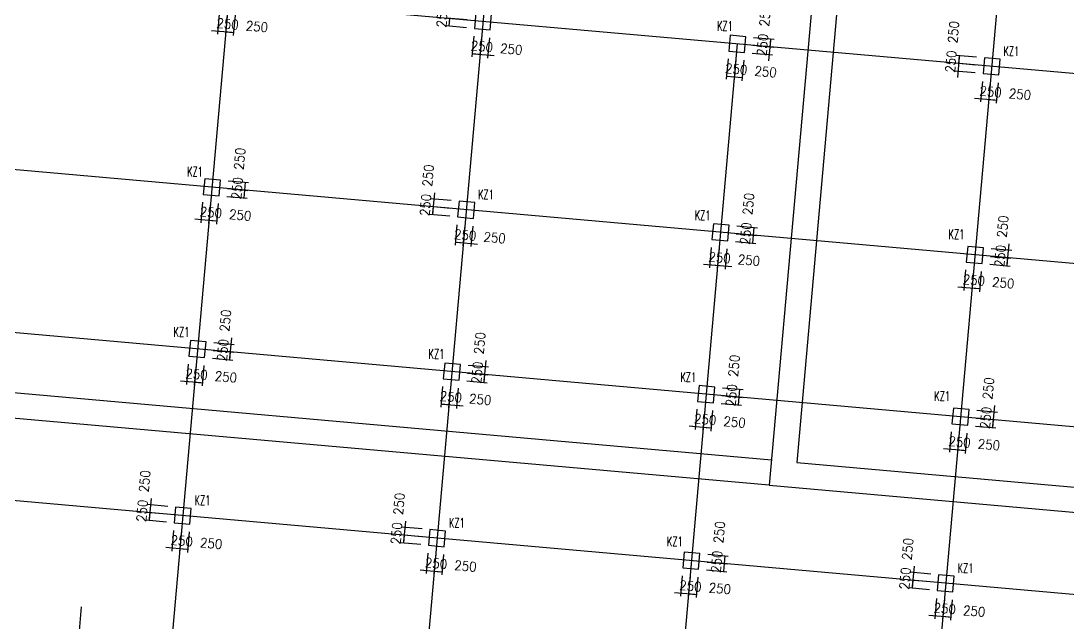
# Model space of a CAD drawing. Extents: x 387171 to 699106, y 11966 to 245688.
# Drawn here: x 605497 to 638714, y 79777 to 98863 of the extents above; entities that cross this region are included whole.
import ezdxf

# ---------------------------------------------------------------- set-up
doc = ezdxf.new("R2010")
doc.units = 0
doc.header["$LTSCALE"] = 100
doc.header["$MEASUREMENT"] = 0
for name, color, linetype in [('COLU', 7, 'Continuous'), ('DIM', 3, 'Continuous'), ('DOTE', 253, 'Continuous'), ('NUM', 7, 'Continuous')]:
    doc.layers.add(name, color=color, linetype=linetype)
doc.styles.get("Standard").update_dxf_attribs({"font": 'standard'})
doc.dimstyles.get("Standard").update_dxf_attribs({"dimtxt": 300, "dimasz": 100, "dimexe": 100, "dimexo": 250, "dimgap": 100, "dimtad": 0, "dimtoh": 1, "dimdec": 0, "dimdsep": 46, "dimcen": 0.09, "dimclrt": 7, "dimadec": 0, "dimazin": 0, "dimtfac": 1, "dimtdec": 4, "dimtofl": 0, "dimtmove": 0, "dimatfit": 3, "dimfxl": 1, "dimtolj": 1, "dimtzin": 0, "dimarcsym": 0})

# ---------------------------------------------------------------- blocks, each defined once
blk = doc.blocks.new('*D3471')
at = {"layer": 'DIM', "color": 0, "linetype": 'ByBlock', "lineweight": -2}
for p, q in [((627927, 97662), (627869, 97014)), ((628176, 97639), (628118, 96992)), ((627878, 97114), (628127, 97092))]:
    blk.add_line(p, q, dxfattribs=at)
for points in [[(627878, 97114), (627979, 97121), (627976, 97088)], [(628127, 97092), (628026, 97084), (628029, 97117)]]:
    blk.add_solid(points, dxfattribs=at)
at = {"layer": 'DIM', "color": 7, "linetype": 'Continuous', "lineweight": -2, "insert": (628189, 97337), "char_height": 300, "width": 566.67, "attachment_point": 5, "rotation": 354.9316}
blk.add_mtext('250', dxfattribs=at)
blk = doc.blocks.new('*D3120')
at = {"layer": 'DIM', "color": 0, "linetype": 'ByBlock', "lineweight": -2}
for p, q in [((628176, 97639), (628118, 96992)), ((628425, 97617), (628367, 96970)), ((628127, 97092), (628376, 97069))]:
    blk.add_line(p, q, dxfattribs=at)
for points in [[(628127, 97092), (628228, 97099), (628225, 97066)], [(628376, 97069), (628275, 97062), (628278, 97095)]]:
    blk.add_solid(points, dxfattribs=at)
at = {"layer": 'DIM', "color": 7, "linetype": 'Continuous', "lineweight": -2, "insert": (629122, 97254), "char_height": 300, "width": 566.67, "attachment_point": 5, "rotation": 354.9316}
blk.add_mtext('250', dxfattribs=at)
blk = doc.blocks.new('*D3992')
at = {"layer": 'DIM', "color": 0, "linetype": 'ByBlock', "lineweight": -2}
for p, q in [((628718, 98093), (629366, 98036)), ((629226, 97596), (629284, 98244)), ((628696, 97844), (629343, 97787))]:
    blk.add_line(p, q, dxfattribs=at)
for points in [[(629266, 98045), (629258, 98146), (629291, 98143)], [(629244, 97796), (629252, 97695), (629218, 97698)]]:
    blk.add_solid(points, dxfattribs=at)
at = {"layer": 'DIM', "color": 7, "linetype": 'Continuous', "lineweight": -2, "insert": (629020, 98107), "char_height": 300, "width": 566.67, "attachment_point": 5, "rotation": 84.9316}
blk.add_mtext('250', dxfattribs=at)
blk = doc.blocks.new('*D4168')
at = {"layer": 'DIM', "color": 0, "linetype": 'ByBlock', "lineweight": -2}
for p, q in [((628740, 98342), (629388, 98285)), ((628718, 98093), (629366, 98036)), ((629266, 98045), (629288, 98294))]:
    blk.add_line(p, q, dxfattribs=at)
for points in [[(629266, 98045), (629258, 98146), (629291, 98143)], [(629288, 98294), (629296, 98193), (629263, 98196)]]:
    blk.add_solid(points, dxfattribs=at)
at = {"layer": 'DIM', "color": 7, "linetype": 'Continuous', "lineweight": -2, "insert": (629103, 99039), "char_height": 300, "width": 566.67, "attachment_point": 5, "rotation": 84.9316}
blk.add_mtext('250', dxfattribs=at)
blk = doc.blocks.new('*D2257')
at = {"layer": 'DIM', "color": 0, "linetype": 'ByBlock', "lineweight": -2}
for p, q in [((635010, 85840), (634953, 85192)), ((635259, 85817), (635202, 85170)), ((634762, 85309), (635410, 85252))]:
    blk.add_line(p, q, dxfattribs=at)
for points in [[(634962, 85292), (634860, 85284), (634863, 85317)], [(635211, 85270), (635312, 85277), (635309, 85244)]]:
    blk.add_solid(points, dxfattribs=at)
at = {"layer": 'DIM', "color": 7, "linetype": 'Continuous', "lineweight": -2, "insert": (635273, 85515), "char_height": 300, "width": 566.67, "attachment_point": 5, "rotation": 354.9316}
blk.add_mtext('250', dxfattribs=at)
blk = doc.blocks.new('*D2439')
at = {"layer": 'DIM', "color": 0, "linetype": 'ByBlock', "lineweight": -2}
for p, q in [((635259, 85817), (635202, 85170)), ((635508, 85795), (635451, 85148)), ((635211, 85270), (635460, 85247))]:
    blk.add_line(p, q, dxfattribs=at)
for points in [[(635211, 85270), (635312, 85277), (635309, 85244)], [(635460, 85247), (635359, 85240), (635361, 85273)]]:
    blk.add_solid(points, dxfattribs=at)
at = {"layer": 'DIM', "color": 7, "linetype": 'Continuous', "lineweight": -2, "insert": (636205, 85432), "char_height": 300, "width": 566.67, "attachment_point": 5, "rotation": 354.9316}
blk.add_mtext('250', dxfattribs=at)
blk = doc.blocks.new('*D2200')
at = {"layer": 'DIM', "color": 0, "linetype": 'ByBlock', "lineweight": -2}
for p, q in [((635801, 86271), (636449, 86214)), ((636327, 85974), (636349, 86223)), ((635779, 86022), (636427, 85965))]:
    blk.add_line(p, q, dxfattribs=at)
for points in [[(636327, 85974), (636319, 86075), (636353, 86072)], [(636349, 86223), (636357, 86122), (636324, 86125)]]:
    blk.add_solid(points, dxfattribs=at)
at = {"layer": 'DIM', "color": 7, "linetype": 'Continuous', "lineweight": -2, "insert": (636104, 86285), "char_height": 300, "width": 566.67, "attachment_point": 5, "rotation": 84.9316}
blk.add_mtext('250', dxfattribs=at)
blk = doc.blocks.new('*D2947')
at = {"layer": 'DIM', "color": 0, "linetype": 'ByBlock', "lineweight": -2}
for p, q in [((635823, 86520), (636471, 86463)), ((636332, 86023), (636389, 86671)), ((635801, 86271), (636449, 86214))]:
    blk.add_line(p, q, dxfattribs=at)
for points in [[(636371, 86472), (636364, 86573), (636397, 86570)], [(636349, 86223), (636357, 86122), (636324, 86125)]]:
    blk.add_solid(points, dxfattribs=at)
at = {"layer": 'DIM', "color": 7, "linetype": 'Continuous', "lineweight": -2, "insert": (636186, 87217), "char_height": 300, "width": 566.67, "attachment_point": 5, "rotation": 84.9316}
blk.add_mtext('250', dxfattribs=at)
blk = doc.blocks.new('*D2705')
at = {"layer": 'DIM', "color": 0, "linetype": 'ByBlock', "lineweight": -2}
for p, q in [((626942, 86555), (626884, 85908)), ((627191, 86533), (627133, 85886)), ((626694, 86025), (627341, 85967))]:
    blk.add_line(p, q, dxfattribs=at)
for points in [[(626893, 86007), (626792, 86000), (626795, 86033)], [(627142, 85985), (627243, 85993), (627240, 85960)]]:
    blk.add_solid(points, dxfattribs=at)
at = {"layer": 'DIM', "color": 7, "linetype": 'Continuous', "lineweight": -2, "insert": (627204, 86231), "char_height": 300, "width": 566.67, "attachment_point": 5, "rotation": 354.9316}
blk.add_mtext('250', dxfattribs=at)
blk = doc.blocks.new('*D3451')
at = {"layer": 'DIM', "color": 0, "linetype": 'ByBlock', "lineweight": -2}
for p, q in [((627191, 86533), (627133, 85886)), ((627440, 86511), (627382, 85863)), ((627142, 85985), (627391, 85963))]:
    blk.add_line(p, q, dxfattribs=at)
for points in [[(627142, 85985), (627243, 85993), (627240, 85960)], [(627391, 85963), (627290, 85955), (627293, 85989)]]:
    blk.add_solid(points, dxfattribs=at)
at = {"layer": 'DIM', "color": 7, "linetype": 'Continuous', "lineweight": -2, "insert": (628137, 86148), "char_height": 300, "width": 566.67, "attachment_point": 5, "rotation": 354.9316}
blk.add_mtext('250', dxfattribs=at)
blk = doc.blocks.new('*D3098')
at = {"layer": 'DIM', "color": 0, "linetype": 'ByBlock', "lineweight": -2}
for p, q in [((627711, 86738), (628358, 86680)), ((627733, 86987), (628381, 86929)), ((628259, 86689), (628281, 86938))]:
    blk.add_line(p, q, dxfattribs=at)
for points in [[(628259, 86689), (628251, 86790), (628284, 86787)], [(628281, 86938), (628289, 86837), (628255, 86840)]]:
    blk.add_solid(points, dxfattribs=at)
at = {"layer": 'DIM', "color": 7, "linetype": 'Continuous', "lineweight": -2, "insert": (628035, 87000), "char_height": 300, "width": 566.67, "attachment_point": 5, "rotation": 84.9316}
blk.add_mtext('250', dxfattribs=at)
blk = doc.blocks.new('*D3974')
at = {"layer": 'DIM', "color": 0, "linetype": 'ByBlock', "lineweight": -2}
for p, q in [((627755, 87236), (628403, 87178)), ((628281, 86938), (628303, 87187)), ((627733, 86987), (628381, 86929))]:
    blk.add_line(p, q, dxfattribs=at)
for points in [[(628281, 86938), (628273, 87039), (628306, 87036)], [(628303, 87187), (628311, 87086), (628278, 87089)]]:
    blk.add_solid(points, dxfattribs=at)
at = {"layer": 'DIM', "color": 7, "linetype": 'Continuous', "lineweight": -2, "insert": (628118, 87933), "char_height": 300, "width": 566.67, "attachment_point": 5, "rotation": 84.9316}
blk.add_mtext('250', dxfattribs=at)
blk = doc.blocks.new('*D4152')
at = {"layer": 'DIM', "color": 0, "linetype": 'ByBlock', "lineweight": -2}
for p, q in [((618873, 87271), (618816, 86623)), ((619123, 87249), (619065, 86601)), ((618825, 86723), (619074, 86701))]:
    blk.add_line(p, q, dxfattribs=at)
for points in [[(618825, 86723), (618926, 86731), (618923, 86697)], [(619074, 86701), (618973, 86693), (618976, 86726)]]:
    blk.add_solid(points, dxfattribs=at)
at = {"layer": 'DIM', "color": 7, "linetype": 'Continuous', "lineweight": -2, "insert": (619136, 86946), "char_height": 300, "width": 566.67, "attachment_point": 5, "rotation": 354.9316}
blk.add_mtext('250', dxfattribs=at)
blk = doc.blocks.new('*D3774')
at = {"layer": 'DIM', "color": 0, "linetype": 'ByBlock', "lineweight": -2}
for p, q in [((619123, 87249), (619065, 86601)), ((619372, 87227), (619314, 86579)), ((618875, 86718), (619522, 86661))]:
    blk.add_line(p, q, dxfattribs=at)
for points in [[(619074, 86701), (618973, 86693), (618976, 86726)], [(619323, 86679), (619424, 86686), (619421, 86653)]]:
    blk.add_solid(points, dxfattribs=at)
at = {"layer": 'DIM', "color": 7, "linetype": 'Continuous', "lineweight": -2, "insert": (620069, 86864), "char_height": 300, "width": 566.67, "attachment_point": 5, "rotation": 354.9316}
blk.add_mtext('250', dxfattribs=at)
blk = doc.blocks.new('*D100')
at = {"layer": 'DIM', "color": 0, "linetype": 'ByBlock', "lineweight": -2}
for p, q in [((619665, 87702), (620312, 87645)), ((619643, 87453), (620290, 87396)), ((620191, 87405), (620213, 87654))]:
    blk.add_line(p, q, dxfattribs=at)
for points in [[(620191, 87405), (620183, 87506), (620216, 87503)], [(620213, 87654), (620220, 87553), (620187, 87556)]]:
    blk.add_solid(points, dxfattribs=at)
at = {"layer": 'DIM', "color": 7, "linetype": 'Continuous', "lineweight": -2, "insert": (619967, 87716), "char_height": 300, "width": 566.67, "attachment_point": 5, "rotation": 84.9316}
blk.add_mtext('250', dxfattribs=at)
blk = doc.blocks.new('*D4274')
at = {"layer": 'DIM', "color": 0, "linetype": 'ByBlock', "lineweight": -2}
for p, q in [((620195, 87455), (620252, 88102)), ((619665, 87702), (620312, 87645)), ((619687, 87951), (620334, 87894))]:
    blk.add_line(p, q, dxfattribs=at)
for points in [[(620235, 87903), (620227, 88004), (620260, 88001)], [(620213, 87654), (620220, 87553), (620187, 87556)]]:
    blk.add_solid(points, dxfattribs=at)
at = {"layer": 'DIM', "color": 7, "linetype": 'Continuous', "lineweight": -2, "insert": (620050, 88649), "char_height": 300, "width": 566.67, "attachment_point": 5, "rotation": 84.9316}
blk.add_mtext('250', dxfattribs=at)
blk = doc.blocks.new('*D626')
at = {"layer": 'DIM', "color": 0, "linetype": 'ByBlock', "lineweight": -2}
for p, q in [((610805, 87986), (610748, 87339)), ((611054, 87964), (610997, 87317)), ((610557, 87456), (611205, 87399))]:
    blk.add_line(p, q, dxfattribs=at)
for points in [[(610757, 87438), (610656, 87431), (610658, 87464)], [(611006, 87416), (611107, 87424), (611104, 87391)]]:
    blk.add_solid(points, dxfattribs=at)
at = {"layer": 'DIM', "color": 7, "linetype": 'Continuous', "lineweight": -2, "insert": (611068, 87662), "char_height": 300, "width": 566.67, "attachment_point": 5, "rotation": 354.9316}
blk.add_mtext('250', dxfattribs=at)
blk = doc.blocks.new('*D256')
at = {"layer": 'DIM', "color": 0, "linetype": 'ByBlock', "lineweight": -2}
for p, q in [((611054, 87964), (610997, 87317)), ((611303, 87942), (611246, 87295)), ((611006, 87416), (611255, 87394))]:
    blk.add_line(p, q, dxfattribs=at)
for points in [[(611006, 87416), (611107, 87424), (611104, 87391)], [(611255, 87394), (611154, 87387), (611156, 87420)]]:
    blk.add_solid(points, dxfattribs=at)
at = {"layer": 'DIM', "color": 7, "linetype": 'Continuous', "lineweight": -2, "insert": (612000, 87579), "char_height": 300, "width": 566.67, "attachment_point": 5, "rotation": 354.9316}
blk.add_mtext('250', dxfattribs=at)
blk = doc.blocks.new('*D424')
at = {"layer": 'DIM', "color": 0, "linetype": 'ByBlock', "lineweight": -2}
for p, q in [((611596, 88418), (612244, 88361)), ((612122, 88120), (612144, 88369)), ((611574, 88169), (612222, 88112))]:
    blk.add_line(p, q, dxfattribs=at)
for points in [[(612144, 88369), (612152, 88268), (612119, 88271)], [(612122, 88120), (612114, 88222), (612148, 88219)]]:
    blk.add_solid(points, dxfattribs=at)
at = {"layer": 'DIM', "color": 7, "linetype": 'Continuous', "lineweight": -2, "insert": (611899, 88432), "char_height": 300, "width": 566.67, "attachment_point": 5, "rotation": 84.9316}
blk.add_mtext('250', dxfattribs=at)
blk = doc.blocks.new('*D1324')
at = {"layer": 'DIM', "color": 0, "linetype": 'ByBlock', "lineweight": -2}
for p, q in [((612127, 88170), (612184, 88818)), ((611596, 88418), (612244, 88361)), ((611618, 88667), (612266, 88610))]:
    blk.add_line(p, q, dxfattribs=at)
for points in [[(612166, 88618), (612159, 88720), (612192, 88717)], [(612144, 88369), (612152, 88268), (612119, 88271)]]:
    blk.add_solid(points, dxfattribs=at)
at = {"layer": 'DIM', "color": 7, "linetype": 'Continuous', "lineweight": -2, "insert": (611981, 89364), "char_height": 300, "width": 566.67, "attachment_point": 5, "rotation": 84.9316}
blk.add_mtext('250', dxfattribs=at)
blk = doc.blocks.new('*D1777')
at = {"layer": 'DIM', "color": 0, "linetype": 'ByBlock', "lineweight": -2}
for p, q in [((635812, 97715), (635165, 97772)), ((635265, 97764), (635242, 97515)), ((635790, 97466), (635143, 97523))]:
    blk.add_line(p, q, dxfattribs=at)
for points in [[(635265, 97764), (635272, 97663), (635239, 97666)], [(635242, 97515), (635235, 97616), (635268, 97613)]]:
    blk.add_solid(points, dxfattribs=at)
at = {"layer": 'DIM', "color": 7, "linetype": 'Continuous', "lineweight": -2, "insert": (635080, 98509), "char_height": 300, "width": 566.67, "attachment_point": 5, "rotation": 84.9316}
blk.add_mtext('250', dxfattribs=at)
blk = doc.blocks.new('*D2533')
at = {"layer": 'DIM', "color": 0, "linetype": 'ByBlock', "lineweight": -2}
for p, q in [((635260, 97714), (635203, 97066)), ((635790, 97466), (635143, 97523)), ((635768, 97217), (635121, 97274))]:
    blk.add_line(p, q, dxfattribs=at)
for points in [[(635242, 97515), (635235, 97616), (635268, 97613)], [(635220, 97266), (635228, 97165), (635195, 97167)]]:
    blk.add_solid(points, dxfattribs=at)
at = {"layer": 'DIM', "color": 7, "linetype": 'Continuous', "lineweight": -2, "insert": (634997, 97577), "char_height": 300, "width": 566.67, "attachment_point": 5, "rotation": 84.9316}
blk.add_mtext('250', dxfattribs=at)
blk = doc.blocks.new('*D2305')
at = {"layer": 'DIM', "color": 0, "linetype": 'ByBlock', "lineweight": -2}
for p, q in [((635995, 96946), (635938, 96298)), ((636244, 96924), (636187, 96276)), ((635747, 96416), (636395, 96358))]:
    blk.add_line(p, q, dxfattribs=at)
for points in [[(635947, 96398), (635846, 96390), (635848, 96423)], [(636196, 96376), (636297, 96384), (636294, 96351)]]:
    blk.add_solid(points, dxfattribs=at)
at = {"layer": 'DIM', "color": 7, "linetype": 'Continuous', "lineweight": -2, "insert": (636258, 96621), "char_height": 300, "width": 566.67, "attachment_point": 5, "rotation": 354.9316}
blk.add_mtext('250', dxfattribs=at)
blk = doc.blocks.new('*D3081')
at = {"layer": 'DIM', "color": 0, "linetype": 'ByBlock', "lineweight": -2}
for p, q in [((636244, 96924), (636187, 96276)), ((636493, 96902), (636436, 96254)), ((636196, 96376), (636445, 96354))]:
    blk.add_line(p, q, dxfattribs=at)
for points in [[(636196, 96376), (636297, 96384), (636294, 96351)], [(636445, 96354), (636344, 96346), (636347, 96379)]]:
    blk.add_solid(points, dxfattribs=at)
at = {"layer": 'DIM', "color": 7, "linetype": 'Continuous', "lineweight": -2, "insert": (637190, 96539), "char_height": 300, "width": 566.67, "attachment_point": 5, "rotation": 354.9316}
blk.add_mtext('250', dxfattribs=at)
blk = doc.blocks.new('*D2685')
at = {"layer": 'DIM', "color": 0, "linetype": 'ByBlock', "lineweight": -2}
for p, q in [((619859, 98377), (619801, 97730)), ((620108, 98355), (620050, 97708)), ((619810, 97829), (620059, 97807))]:
    blk.add_line(p, q, dxfattribs=at)
for points in [[(619810, 97829), (619911, 97837), (619908, 97804)], [(620059, 97807), (619958, 97799), (619961, 97833)]]:
    blk.add_solid(points, dxfattribs=at)
at = {"layer": 'DIM', "color": 7, "linetype": 'Continuous', "lineweight": -2, "insert": (620121, 98053), "char_height": 300, "width": 566.67, "attachment_point": 5, "rotation": 354.9316}
blk.add_mtext('250', dxfattribs=at)
blk = doc.blocks.new('*D3577')
at = {"layer": 'DIM', "color": 0, "linetype": 'ByBlock', "lineweight": -2}
for p, q in [((620108, 98355), (620050, 97708)), ((620357, 98333), (620299, 97685)), ((619860, 97825), (620507, 97767))]:
    blk.add_line(p, q, dxfattribs=at)
for points in [[(620059, 97807), (619958, 97799), (619961, 97833)], [(620308, 97785), (620409, 97793), (620406, 97760)]]:
    blk.add_solid(points, dxfattribs=at)
at = {"layer": 'DIM', "color": 7, "linetype": 'Continuous', "lineweight": -2, "insert": (621054, 97970), "char_height": 300, "width": 566.67, "attachment_point": 5, "rotation": 354.9316}
blk.add_mtext('250', dxfattribs=at)
blk = doc.blocks.new('*D3766')
at = {"layer": 'DIM', "color": 0, "linetype": 'ByBlock', "lineweight": -2}
for p, q in [((619632, 98648), (618984, 98706)), ((619654, 98897), (619006, 98955)), ((619084, 98697), (619106, 98946))]:
    blk.add_line(p, q, dxfattribs=at)
for points in [[(619084, 98697), (619076, 98798), (619109, 98795)], [(619106, 98946), (619114, 98845), (619080, 98848)]]:
    blk.add_solid(points, dxfattribs=at)
at = {"layer": 'DIM', "color": 7, "linetype": 'Continuous', "lineweight": -2, "insert": (618860, 99008), "char_height": 300, "width": 566.67, "attachment_point": 5, "rotation": 84.9316}
blk.add_mtext('250', dxfattribs=at)
blk = doc.blocks.new('*D4303')
at = {"layer": 'DIM', "color": 0, "linetype": 'ByBlock', "lineweight": -2}
for p, q in [((611790, 99093), (611733, 98445)), ((612039, 99071), (611982, 98423)), ((611542, 98563), (612190, 98505))]:
    blk.add_line(p, q, dxfattribs=at)
for points in [[(611742, 98545), (611641, 98537), (611643, 98570)], [(611991, 98523), (612092, 98530), (612089, 98497)]]:
    blk.add_solid(points, dxfattribs=at)
at = {"layer": 'DIM', "color": 7, "linetype": 'Continuous', "lineweight": -2, "insert": (612053, 98768), "char_height": 300, "width": 566.67, "attachment_point": 5, "rotation": 354.9316}
blk.add_mtext('250', dxfattribs=at)
blk = doc.blocks.new('*D3940')
at = {"layer": 'DIM', "color": 0, "linetype": 'ByBlock', "lineweight": -2}
for p, q in [((612039, 99071), (611982, 98423)), ((612288, 99049), (612231, 98401)), ((611991, 98523), (612240, 98501))]:
    blk.add_line(p, q, dxfattribs=at)
for points in [[(611991, 98523), (612092, 98530), (612089, 98497)], [(612240, 98501), (612139, 98493), (612142, 98526)]]:
    blk.add_solid(points, dxfattribs=at)
at = {"layer": 'DIM', "color": 7, "linetype": 'Continuous', "lineweight": -2, "insert": (612985, 98686), "char_height": 300, "width": 566.67, "attachment_point": 5, "rotation": 354.9316}
blk.add_mtext('250', dxfattribs=at)
blk = doc.blocks.new('*D2563')
at = {"layer": 'DIM', "color": 0, "linetype": 'ByBlock', "lineweight": -2}
for p, q in [((635465, 90969), (635408, 90322)), ((635714, 90947), (635657, 90300)), ((635217, 90439), (635865, 90382))]:
    blk.add_line(p, q, dxfattribs=at)
for points in [[(635417, 90422), (635315, 90414), (635318, 90447)], [(635666, 90399), (635767, 90407), (635764, 90374)]]:
    blk.add_solid(points, dxfattribs=at)
at = {"layer": 'DIM', "color": 7, "linetype": 'Continuous', "lineweight": -2, "insert": (635728, 90645), "char_height": 300, "width": 566.67, "attachment_point": 5, "rotation": 354.9316}
blk.add_mtext('250', dxfattribs=at)
blk = doc.blocks.new('*D2326')
at = {"layer": 'DIM', "color": 0, "linetype": 'ByBlock', "lineweight": -2}
for p, q in [((635714, 90947), (635657, 90300)), ((635963, 90925), (635906, 90278)), ((635666, 90399), (635915, 90377))]:
    blk.add_line(p, q, dxfattribs=at)
for points in [[(635666, 90399), (635767, 90407), (635764, 90374)], [(635915, 90377), (635814, 90370), (635816, 90403)]]:
    blk.add_solid(points, dxfattribs=at)
at = {"layer": 'DIM', "color": 7, "linetype": 'Continuous', "lineweight": -2, "insert": (636660, 90562), "char_height": 300, "width": 566.67, "attachment_point": 5, "rotation": 354.9316}
blk.add_mtext('250', dxfattribs=at)
blk = doc.blocks.new('*D3112')
at = {"layer": 'DIM', "color": 0, "linetype": 'ByBlock', "lineweight": -2}
for p, q in [((636256, 91401), (636904, 91344)), ((636782, 91104), (636804, 91353)), ((636234, 91152), (636882, 91095))]:
    blk.add_line(p, q, dxfattribs=at)
for points in [[(636804, 91353), (636812, 91251), (636779, 91254)], [(636782, 91104), (636774, 91205), (636808, 91202)]]:
    blk.add_solid(points, dxfattribs=at)
at = {"layer": 'DIM', "color": 7, "linetype": 'Continuous', "lineweight": -2, "insert": (636559, 91415), "char_height": 300, "width": 566.67, "attachment_point": 5, "rotation": 84.9316}
blk.add_mtext('250', dxfattribs=at)
blk = doc.blocks.new('*D2708')
at = {"layer": 'DIM', "color": 0, "linetype": 'ByBlock', "lineweight": -2}
for p, q in [((636787, 91153), (636844, 91801)), ((636256, 91401), (636904, 91344)), ((636278, 91650), (636926, 91593))]:
    blk.add_line(p, q, dxfattribs=at)
for points in [[(636826, 91602), (636819, 91703), (636852, 91700)], [(636804, 91353), (636812, 91251), (636779, 91254)]]:
    blk.add_solid(points, dxfattribs=at)
at = {"layer": 'DIM', "color": 7, "linetype": 'Continuous', "lineweight": -2, "insert": (636641, 92347), "char_height": 300, "width": 566.67, "attachment_point": 5, "rotation": 84.9316}
blk.add_mtext('250', dxfattribs=at)
blk = doc.blocks.new('*D3600')
at = {"layer": 'DIM', "color": 0, "linetype": 'ByBlock', "lineweight": -2}
for p, q in [((627397, 91685), (627339, 91038)), ((627646, 91663), (627588, 91015)), ((627149, 91155), (627796, 91097))]:
    blk.add_line(p, q, dxfattribs=at)
for points in [[(627348, 91137), (627247, 91129), (627250, 91163)], [(627597, 91115), (627698, 91123), (627695, 91090)]]:
    blk.add_solid(points, dxfattribs=at)
at = {"layer": 'DIM', "color": 7, "linetype": 'Continuous', "lineweight": -2, "insert": (627659, 91360), "char_height": 300, "width": 566.67, "attachment_point": 5, "rotation": 354.9316}
blk.add_mtext('250', dxfattribs=at)
blk = doc.blocks.new('*D3789')
at = {"layer": 'DIM', "color": 0, "linetype": 'ByBlock', "lineweight": -2}
for p, q in [((627646, 91663), (627588, 91015)), ((627895, 91641), (627837, 90993)), ((627398, 91133), (628045, 91075))]:
    blk.add_line(p, q, dxfattribs=at)
for points in [[(627597, 91115), (627496, 91107), (627499, 91140)], [(627846, 91093), (627947, 91101), (627944, 91068)]]:
    blk.add_solid(points, dxfattribs=at)
at = {"layer": 'DIM', "color": 7, "linetype": 'Continuous', "lineweight": -2, "insert": (628592, 91278), "char_height": 300, "width": 566.67, "attachment_point": 5, "rotation": 354.9316}
blk.add_mtext('250', dxfattribs=at)
blk = doc.blocks.new('*D3540')
at = {"layer": 'DIM', "color": 0, "linetype": 'ByBlock', "lineweight": -2}
for p, q in [((628188, 92117), (628835, 92059)), ((628714, 91819), (628736, 92068)), ((628166, 91868), (628813, 91810))]:
    blk.add_line(p, q, dxfattribs=at)
for points in [[(628736, 92068), (628744, 91967), (628710, 91970)], [(628714, 91819), (628706, 91920), (628739, 91917)]]:
    blk.add_solid(points, dxfattribs=at)
at = {"layer": 'DIM', "color": 7, "linetype": 'Continuous', "lineweight": -2, "insert": (628490, 92130), "char_height": 300, "width": 566.67, "attachment_point": 5, "rotation": 84.9316}
blk.add_mtext('250', dxfattribs=at)
blk = doc.blocks.new('*D4276')
at = {"layer": 'DIM', "color": 0, "linetype": 'ByBlock', "lineweight": -2}
for p, q in [((628210, 92366), (628858, 92308)), ((628188, 92117), (628835, 92059)), ((628736, 92068), (628758, 92317))]:
    blk.add_line(p, q, dxfattribs=at)
for points in [[(628736, 92068), (628728, 92169), (628761, 92166)], [(628758, 92317), (628766, 92216), (628733, 92219)]]:
    blk.add_solid(points, dxfattribs=at)
at = {"layer": 'DIM', "color": 7, "linetype": 'Continuous', "lineweight": -2, "insert": (628573, 93063), "char_height": 300, "width": 566.67, "attachment_point": 5, "rotation": 84.9316}
blk.add_mtext('250', dxfattribs=at)
blk = doc.blocks.new('*D3917')
at = {"layer": 'DIM', "color": 0, "linetype": 'ByBlock', "lineweight": -2}
for p, q in [((618616, 93418), (618558, 92770)), ((619146, 93170), (618498, 93227)), ((619124, 92921), (618476, 92978))]:
    blk.add_line(p, q, dxfattribs=at)
for points in [[(618598, 93218), (618590, 93319), (618623, 93316)], [(618576, 92969), (618584, 92868), (618550, 92871)]]:
    blk.add_solid(points, dxfattribs=at)
at = {"layer": 'DIM', "color": 7, "linetype": 'Continuous', "lineweight": -2, "insert": (618413, 93964), "char_height": 300, "width": 566.67, "attachment_point": 5, "rotation": 84.9316}
blk.add_mtext('250', dxfattribs=at)
blk = doc.blocks.new('*D241')
at = {"layer": 'DIM', "color": 0, "linetype": 'ByBlock', "lineweight": -2}
for p, q in [((619102, 92672), (618454, 92729)), ((619124, 92921), (618476, 92978)), ((618576, 92969), (618554, 92720))]:
    blk.add_line(p, q, dxfattribs=at)
for points in [[(618554, 92720), (618546, 92821), (618579, 92818)], [(618576, 92969), (618584, 92868), (618550, 92871)]]:
    blk.add_solid(points, dxfattribs=at)
at = {"layer": 'DIM', "color": 7, "linetype": 'Continuous', "lineweight": -2, "insert": (618330, 93031), "char_height": 300, "width": 566.67, "attachment_point": 5, "rotation": 84.9316}
blk.add_mtext('250', dxfattribs=at)
blk = doc.blocks.new('*D4415')
at = {"layer": 'DIM', "color": 0, "linetype": 'ByBlock', "lineweight": -2}
for p, q in [((619328, 92401), (619271, 91753)), ((619577, 92378), (619520, 91731)), ((619280, 91853), (619529, 91831))]:
    blk.add_line(p, q, dxfattribs=at)
for points in [[(619280, 91853), (619381, 91860), (619378, 91827)], [(619529, 91831), (619428, 91823), (619431, 91856)]]:
    blk.add_solid(points, dxfattribs=at)
at = {"layer": 'DIM', "color": 7, "linetype": 'Continuous', "lineweight": -2, "insert": (619591, 92076), "char_height": 300, "width": 566.67, "attachment_point": 5, "rotation": 354.9316}
blk.add_mtext('250', dxfattribs=at)
blk = doc.blocks.new('*D33')
at = {"layer": 'DIM', "color": 0, "linetype": 'ByBlock', "lineweight": -2}
for p, q in [((619577, 92378), (619520, 91731)), ((619827, 92356), (619769, 91709)), ((619330, 91848), (619977, 91791))]:
    blk.add_line(p, q, dxfattribs=at)
for points in [[(619529, 91831), (619428, 91823), (619431, 91856)], [(619778, 91809), (619879, 91816), (619876, 91783)]]:
    blk.add_solid(points, dxfattribs=at)
at = {"layer": 'DIM', "color": 7, "linetype": 'Continuous', "lineweight": -2, "insert": (620524, 91993), "char_height": 300, "width": 566.67, "attachment_point": 5, "rotation": 354.9316}
blk.add_mtext('250', dxfattribs=at)
blk = doc.blocks.new('*D919')
at = {"layer": 'DIM', "color": 0, "linetype": 'ByBlock', "lineweight": -2}
for p, q in [((611260, 93116), (611203, 92469)), ((611509, 93094), (611452, 92447)), ((611012, 92586), (611660, 92529))]:
    blk.add_line(p, q, dxfattribs=at)
for points in [[(611212, 92568), (611110, 92561), (611113, 92594)], [(611461, 92546), (611562, 92554), (611559, 92521)]]:
    blk.add_solid(points, dxfattribs=at)
at = {"layer": 'DIM', "color": 7, "linetype": 'Continuous', "lineweight": -2, "insert": (611523, 92792), "char_height": 300, "width": 566.67, "attachment_point": 5, "rotation": 354.9316}
blk.add_mtext('250', dxfattribs=at)
blk = doc.blocks.new('*D552')
at = {"layer": 'DIM', "color": 0, "linetype": 'ByBlock', "lineweight": -2}
for p, q in [((611509, 93094), (611452, 92447)), ((611758, 93072), (611701, 92425)), ((611461, 92546), (611710, 92524))]:
    blk.add_line(p, q, dxfattribs=at)
for points in [[(611461, 92546), (611562, 92554), (611559, 92521)], [(611710, 92524), (611609, 92516), (611611, 92550)]]:
    blk.add_solid(points, dxfattribs=at)
at = {"layer": 'DIM', "color": 7, "linetype": 'Continuous', "lineweight": -2, "insert": (612455, 92709), "char_height": 300, "width": 566.67, "attachment_point": 5, "rotation": 354.9316}
blk.add_mtext('250', dxfattribs=at)
blk = doc.blocks.new('*D1453')
at = {"layer": 'DIM', "color": 0, "linetype": 'ByBlock', "lineweight": -2}
for p, q in [((612051, 93548), (612699, 93491)), ((612577, 93250), (612599, 93499)), ((612029, 93299), (612677, 93241))]:
    blk.add_line(p, q, dxfattribs=at)
for points in [[(612577, 93250), (612569, 93351), (612603, 93348)], [(612599, 93499), (612607, 93398), (612574, 93401)]]:
    blk.add_solid(points, dxfattribs=at)
at = {"layer": 'DIM', "color": 7, "linetype": 'Continuous', "lineweight": -2, "insert": (612354, 93562), "char_height": 300, "width": 566.67, "attachment_point": 5, "rotation": 84.9316}
blk.add_mtext('250', dxfattribs=at)
blk = doc.blocks.new('*D1074')
at = {"layer": 'DIM', "color": 0, "linetype": 'ByBlock', "lineweight": -2}
for p, q in [((612073, 93797), (612721, 93740)), ((612599, 93499), (612621, 93748)), ((612051, 93548), (612699, 93491))]:
    blk.add_line(p, q, dxfattribs=at)
for points in [[(612621, 93748), (612629, 93647), (612596, 93650)], [(612599, 93499), (612591, 93600), (612625, 93597)]]:
    blk.add_solid(points, dxfattribs=at)
at = {"layer": 'DIM', "color": 7, "linetype": 'Continuous', "lineweight": -2, "insert": (612436, 94494), "char_height": 300, "width": 566.67, "attachment_point": 5, "rotation": 84.9316}
blk.add_mtext('250', dxfattribs=at)
blk = doc.blocks.new('*D1606')
at = {"layer": 'DIM', "color": 0, "linetype": 'ByBlock', "lineweight": -2}
for p, q in [((634359, 81329), (633712, 81387)), ((633829, 81577), (633772, 80930)), ((634337, 81080), (633690, 81138))]:
    blk.add_line(p, q, dxfattribs=at)
for points in [[(633811, 81378), (633804, 81479), (633837, 81476)], [(633789, 81129), (633797, 81028), (633764, 81031)]]:
    blk.add_solid(points, dxfattribs=at)
at = {"layer": 'DIM', "color": 7, "linetype": 'Continuous', "lineweight": -2, "insert": (633626, 82124), "char_height": 300, "width": 566.67, "attachment_point": 5, "rotation": 84.9316}
blk.add_mtext('250', dxfattribs=at)
blk = doc.blocks.new('*D1799')
at = {"layer": 'DIM', "color": 0, "linetype": 'ByBlock', "lineweight": -2}
for p, q in [((634337, 81080), (633690, 81138)), ((633789, 81129), (633767, 80880)), ((634315, 80831), (633668, 80889))]:
    blk.add_line(p, q, dxfattribs=at)
for points in [[(633789, 81129), (633797, 81028), (633764, 81031)], [(633767, 80880), (633759, 80981), (633793, 80978)]]:
    blk.add_solid(points, dxfattribs=at)
at = {"layer": 'DIM', "color": 7, "linetype": 'Continuous', "lineweight": -2, "insert": (633544, 81191), "char_height": 300, "width": 566.67, "attachment_point": 5, "rotation": 84.9316}
blk.add_mtext('250', dxfattribs=at)
blk = doc.blocks.new('*D2720')
at = {"layer": 'DIM', "color": 0, "linetype": 'ByBlock', "lineweight": -2}
for p, q in [((634542, 80560), (634485, 79913)), ((634791, 80538), (634734, 79891)), ((634294, 80030), (634942, 79973))]:
    blk.add_line(p, q, dxfattribs=at)
for points in [[(634493, 80012), (634392, 80005), (634395, 80038)], [(634742, 79990), (634843, 79998), (634841, 79965)]]:
    blk.add_solid(points, dxfattribs=at)
at = {"layer": 'DIM', "color": 7, "linetype": 'Continuous', "lineweight": -2, "insert": (634805, 80236), "char_height": 300, "width": 566.67, "attachment_point": 5, "rotation": 354.9316}
blk.add_mtext('250', dxfattribs=at)
blk = doc.blocks.new('*D2327')
at = {"layer": 'DIM', "color": 0, "linetype": 'ByBlock', "lineweight": -2}
for p, q in [((634791, 80538), (634734, 79891)), ((635040, 80516), (634983, 79869)), ((634742, 79990), (634991, 79968))]:
    blk.add_line(p, q, dxfattribs=at)
for points in [[(634742, 79990), (634843, 79998), (634841, 79965)], [(634991, 79968), (634890, 79960), (634893, 79994)]]:
    blk.add_solid(points, dxfattribs=at)
at = {"layer": 'DIM', "color": 7, "linetype": 'Continuous', "lineweight": -2, "insert": (635737, 80153), "char_height": 300, "width": 566.67, "attachment_point": 5, "rotation": 354.9316}
blk.add_mtext('250', dxfattribs=at)
blk = doc.blocks.new('*D3114')
at = {"layer": 'DIM', "color": 0, "linetype": 'ByBlock', "lineweight": -2}
for p, q in [((626474, 81276), (626416, 80628)), ((626723, 81254), (626665, 80606)), ((626226, 80746), (626873, 80688))]:
    blk.add_line(p, q, dxfattribs=at)
for points in [[(626425, 80728), (626324, 80720), (626327, 80753)], [(626674, 80706), (626775, 80714), (626772, 80680)]]:
    blk.add_solid(points, dxfattribs=at)
at = {"layer": 'DIM', "color": 7, "linetype": 'Continuous', "lineweight": -2, "insert": (626736, 80951), "char_height": 300, "width": 566.67, "attachment_point": 5, "rotation": 354.9316}
blk.add_mtext('250', dxfattribs=at)
blk = doc.blocks.new('*D2849')
at = {"layer": 'DIM', "color": 0, "linetype": 'ByBlock', "lineweight": -2}
for p, q in [((626723, 81254), (626665, 80606)), ((626972, 81232), (626914, 80584)), ((626674, 80706), (626923, 80684))]:
    blk.add_line(p, q, dxfattribs=at)
for points in [[(626674, 80706), (626775, 80714), (626772, 80680)], [(626923, 80684), (626822, 80676), (626825, 80709)]]:
    blk.add_solid(points, dxfattribs=at)
at = {"layer": 'DIM', "color": 7, "linetype": 'Continuous', "lineweight": -2, "insert": (627669, 80869), "char_height": 300, "width": 566.67, "attachment_point": 5, "rotation": 354.9316}
blk.add_mtext('250', dxfattribs=at)
blk = doc.blocks.new('*D3602')
at = {"layer": 'DIM', "color": 0, "linetype": 'ByBlock', "lineweight": -2}
for p, q in [((627243, 81459), (627890, 81401)), ((627265, 81708), (627912, 81650)), ((627791, 81410), (627813, 81659))]:
    blk.add_line(p, q, dxfattribs=at)
for points in [[(627791, 81410), (627783, 81511), (627816, 81508)], [(627813, 81659), (627820, 81558), (627787, 81561)]]:
    blk.add_solid(points, dxfattribs=at)
at = {"layer": 'DIM', "color": 7, "linetype": 'Continuous', "lineweight": -2, "insert": (627567, 81721), "char_height": 300, "width": 566.67, "attachment_point": 5, "rotation": 84.9316}
blk.add_mtext('250', dxfattribs=at)
blk = doc.blocks.new('*D3792')
at = {"layer": 'DIM', "color": 0, "linetype": 'ByBlock', "lineweight": -2}
for p, q in [((627287, 81957), (627934, 81899)), ((627813, 81659), (627835, 81908)), ((627265, 81708), (627912, 81650))]:
    blk.add_line(p, q, dxfattribs=at)
for points in [[(627813, 81659), (627805, 81760), (627838, 81757)], [(627835, 81908), (627843, 81807), (627809, 81810)]]:
    blk.add_solid(points, dxfattribs=at)
at = {"layer": 'DIM', "color": 7, "linetype": 'Continuous', "lineweight": -2, "insert": (627650, 82654), "char_height": 300, "width": 566.67, "attachment_point": 5, "rotation": 84.9316}
blk.add_mtext('250', dxfattribs=at)
blk = doc.blocks.new('*D3542')
at = {"layer": 'DIM', "color": 0, "linetype": 'ByBlock', "lineweight": -2}
for p, q in [((618223, 82761), (617575, 82818)), ((617692, 83008), (617635, 82361)), ((618200, 82512), (617553, 82569))]:
    blk.add_line(p, q, dxfattribs=at)
for points in [[(617675, 82809), (617667, 82910), (617700, 82907)], [(617653, 82560), (617660, 82459), (617627, 82462)]]:
    blk.add_solid(points, dxfattribs=at)
at = {"layer": 'DIM', "color": 7, "linetype": 'Continuous', "lineweight": -2, "insert": (617490, 83555), "char_height": 300, "width": 566.67, "attachment_point": 5, "rotation": 84.9316}
blk.add_mtext('250', dxfattribs=at)
blk = doc.blocks.new('*D4278')
at = {"layer": 'DIM', "color": 0, "linetype": 'ByBlock', "lineweight": -2}
for p, q in [((618200, 82512), (617553, 82569)), ((617653, 82560), (617630, 82311)), ((618178, 82263), (617531, 82320))]:
    blk.add_line(p, q, dxfattribs=at)
for points in [[(617630, 82311), (617623, 82412), (617656, 82409)], [(617653, 82560), (617660, 82459), (617627, 82462)]]:
    blk.add_solid(points, dxfattribs=at)
at = {"layer": 'DIM', "color": 7, "linetype": 'Continuous', "lineweight": -2, "insert": (617407, 82622), "char_height": 300, "width": 566.67, "attachment_point": 5, "rotation": 84.9316}
blk.add_mtext('250', dxfattribs=at)
blk = doc.blocks.new('*D4047')
at = {"layer": 'DIM', "color": 0, "linetype": 'ByBlock', "lineweight": -2}
for p, q in [((618405, 81991), (618348, 81344)), ((618654, 81969), (618597, 81322)), ((618157, 81461), (618805, 81404))]:
    blk.add_line(p, q, dxfattribs=at)
for points in [[(618357, 81444), (618256, 81436), (618259, 81469)], [(618606, 81421), (618707, 81429), (618704, 81396)]]:
    blk.add_solid(points, dxfattribs=at)
at = {"layer": 'DIM', "color": 7, "linetype": 'Continuous', "lineweight": -2, "insert": (618668, 81667), "char_height": 300, "width": 566.67, "attachment_point": 5, "rotation": 354.9316}
blk.add_mtext('250', dxfattribs=at)
blk = doc.blocks.new('*D243')
at = {"layer": 'DIM', "color": 0, "linetype": 'ByBlock', "lineweight": -2}
for p, q in [((618654, 81969), (618597, 81322)), ((618903, 81947), (618846, 81300)), ((618606, 81421), (618855, 81399))]:
    blk.add_line(p, q, dxfattribs=at)
for points in [[(618606, 81421), (618707, 81429), (618704, 81396)], [(618855, 81399), (618754, 81392), (618757, 81425)]]:
    blk.add_solid(points, dxfattribs=at)
at = {"layer": 'DIM', "color": 7, "linetype": 'Continuous', "lineweight": -2, "insert": (619600, 81584), "char_height": 300, "width": 566.67, "attachment_point": 5, "rotation": 354.9316}
blk.add_mtext('250', dxfattribs=at)
blk = doc.blocks.new('*D4416')
at = {"layer": 'DIM', "color": 0, "linetype": 'ByBlock', "lineweight": -2}
for p, q in [((609624, 83724), (609567, 83077)), ((610154, 83476), (609507, 83534)), ((610132, 83227), (609485, 83285))]:
    blk.add_line(p, q, dxfattribs=at)
for points in [[(609606, 83525), (609599, 83626), (609632, 83623)], [(609584, 83276), (609592, 83175), (609559, 83178)]]:
    blk.add_solid(points, dxfattribs=at)
at = {"layer": 'DIM', "color": 7, "linetype": 'Continuous', "lineweight": -2, "insert": (609421, 84270), "char_height": 300, "width": 566.67, "attachment_point": 5, "rotation": 84.9316}
blk.add_mtext('250', dxfattribs=at)
blk = doc.blocks.new('*D737')
at = {"layer": 'DIM', "color": 0, "linetype": 'ByBlock', "lineweight": -2}
for p, q in [((610132, 83227), (609485, 83285)), ((609584, 83276), (609562, 83027)), ((610110, 82978), (609463, 83036))]:
    blk.add_line(p, q, dxfattribs=at)
for points in [[(609562, 83027), (609554, 83128), (609588, 83125)], [(609584, 83276), (609592, 83175), (609559, 83178)]]:
    blk.add_solid(points, dxfattribs=at)
at = {"layer": 'DIM', "color": 7, "linetype": 'Continuous', "lineweight": -2, "insert": (609339, 83338), "char_height": 300, "width": 566.67, "attachment_point": 5, "rotation": 84.9316}
blk.add_mtext('250', dxfattribs=at)
blk = doc.blocks.new('*D922')
at = {"layer": 'DIM', "color": 0, "linetype": 'ByBlock', "lineweight": -2}
for p, q in [((610337, 82707), (610280, 82060)), ((610586, 82685), (610529, 82037)), ((610089, 82177), (610737, 82119))]:
    blk.add_line(p, q, dxfattribs=at)
for points in [[(610288, 82159), (610187, 82151), (610190, 82185)], [(610537, 82137), (610638, 82145), (610636, 82112)]]:
    blk.add_solid(points, dxfattribs=at)
at = {"layer": 'DIM', "color": 7, "linetype": 'Continuous', "lineweight": -2, "insert": (610600, 82383), "char_height": 300, "width": 566.67, "attachment_point": 5, "rotation": 354.9316}
blk.add_mtext('250', dxfattribs=at)
blk = doc.blocks.new('*D553')
at = {"layer": 'DIM', "color": 0, "linetype": 'ByBlock', "lineweight": -2}
for p, q in [((610586, 82685), (610529, 82037)), ((610835, 82663), (610778, 82015)), ((610537, 82137), (610786, 82115))]:
    blk.add_line(p, q, dxfattribs=at)
for points in [[(610537, 82137), (610638, 82145), (610636, 82112)], [(610786, 82115), (610685, 82107), (610688, 82140)]]:
    blk.add_solid(points, dxfattribs=at)
at = {"layer": 'DIM', "color": 7, "linetype": 'Continuous', "lineweight": -2, "insert": (611532, 82300), "char_height": 300, "width": 566.67, "attachment_point": 5, "rotation": 354.9316}
blk.add_mtext('250', dxfattribs=at)
blk = doc.blocks.new('后浇带现场')
at = {"color": 6, "lineweight": 30}
for points in [[(821257, 720830), (821257, 688843), (805860, 662656), (825600, 651049), (814026, 631365), (812236, 611185), (845904, 608199)], [(822057, 720830), (822057, 688625), (806955, 662940), (826695, 651333), (814807, 631115), (813104, 611911), (845975, 608996)], [(812307, 611982), (780627, 614792)], [(812236, 611185), (780557, 613995)]]:
    blk.add_lwpolyline(points, dxfattribs=at)

msp = doc.modelspace()

# ---------------------------------------------------------------- linework, layer by layer
at = {"layer": 'COLU'}
for points in [[(619880.6, 98626.1), (620378.7, 98581.9), (620422.8, 99080), (619924.8, 99124.2)], [(627949, 97910.5), (628447, 97866.4), (628491.2, 98364.4), (627993.1, 98408.6)], [(636017.3, 97194.9), (636515.3, 97150.8), (636559.5, 97648.8), (636061.5, 97693)], [(611282.2, 93365.2), (611780.3, 93321), (611824.4, 93819), (611326.4, 93863.2)], [(619350.6, 92649.6), (619848.6, 92605.4), (619892.8, 93103.4), (619394.7, 93147.6)], [(627418.9, 91934), (627916.9, 91889.8), (627961.1, 92387.9), (627463.1, 92432)], [(635487.2, 91218.4), (635985.3, 91174.2), (636029.4, 91672.3), (635531.4, 91716.4)], [(610827.3, 88235.3), (611325.3, 88191.1), (611369.5, 88689.2), (610871.4, 88733.3)], [(618895.6, 87519.7), (619393.6, 87475.5), (619437.8, 87973.6), (618939.8, 88017.8)], [(626963.9, 86804.1), (627462, 86760), (627506.1, 87258), (627008.1, 87302.2)], [(635032.2, 86088.5), (635530.3, 86044.4), (635574.5, 86542.4), (635076.4, 86586.6)], [(610359, 82956), (610857.1, 82911.9), (610901.2, 83409.9), (610403.2, 83454.1)], [(618427.4, 82240.4), (618925.4, 82196.3), (618969.6, 82694.3), (618471.5, 82738.5)], [(626495.7, 81524.8), (626993.7, 81480.7), (627037.9, 81978.7), (626539.9, 82022.9)], [(634564, 80809.3), (635062.1, 80765.1), (635106.2, 81263.1), (634608.2, 81307.3)]]:
    msp.add_lwpolyline(points, close=True, dxfattribs=at)
at = {"layer": 'DOTE'}
for p, q in [((612569.3, 105047.1), (607133.4, 43756.3)), ((620637.6, 104331.5), (615201.7, 43040.7)), ((636774.3, 102900.4), (631338.3, 41609.5)), ((666469.9, 94745), (595896.9, 101004.2)), ((628220.1, 98137.5), (625759.7, 70396.4)), ((665939.9, 88768.5), (595366.9, 95027.7)), ((665484.9, 83638.6), (587740.1, 90533.9)), ((665016.7, 78359.4), (587271.8, 85254.6)), ((607412.5, 80295.8), (606242.8, 67107.7))]:
    msp.add_line(p, q, dxfattribs=at)

# ---------------------------------------------------------------- block references
at = {"color": 3, "lineweight": 30}
msp.add_blockref('后浇带现场', (-182998.7, -527042.1), dxfattribs=at)

# ---------------------------------------------------------------- texts
at = {"layer": 'NUM', "color": 200, "width": 0.7}
for p in [(627581.6, 98551.7), (636665.6, 97754.9), (610770.5, 93936.8), (619998.8, 93209.5), (626871.9, 92551.3), (634925.1, 91951.1), (610338.6, 88852), (618428.9, 88154.6), (626416.9, 87421.5), (634470.1, 86821.3), (611007.3, 83516), (619075.6, 82800.4), (625988.9, 82211.7), (635212.3, 81369.2)]:
    msp.add_text('KZ1', height=300, dxfattribs=at).set_placement(p)

# ---------------------------------------------------------------- dimensions: what is measured, and where the dimension line sits
at = {"layer": 'DIM', "color": 200}
for p1, p2, distance, picture, middle in [((611812.3, 99341.7), (612061.3, 99319.6), -800, '*D4303', (611546.5, 98813.1)), ((612061.3, 99319.6), (612310.3, 99297.5), -800, '*D3940', (612479, 98730.4)), ((619880.6, 98626.1), (619902.7, 98875.1), 800, '*D3766', (618815.5, 98501.7)), ((628469.1, 98115.4), (628491.2, 98364.4), -800, '*D4168', (629058.3, 98533)), ((636061.5, 97693), (636039.4, 97444), -800, '*D1777', (635034.8, 98003)), ((619880.6, 98626.1), (620129.6, 98604), -800, '*D2685', (619614.8, 98097.5)), ((620129.6, 98604), (620378.7, 98581.9), -800, '*D3577', (620547.3, 98014.8)), ((628447, 97866.4), (628469.1, 98115.4), -800, '*D3992', (628975.6, 97600.5)), ((627949, 97910.5), (628198, 97888.4), -800, '*D3471', (627683.1, 97381.9)), ((628198, 97888.4), (628447, 97866.4), -800, '*D3120', (628615.6, 97299.2)), ((636039.4, 97444), (636017.3, 97194.9), -800, '*D2533', (634952.1, 97070.5)), ((636017.3, 97194.9), (636266.3, 97172.9), -800, '*D2305', (635751.5, 96666.4)), ((636266.3, 97172.9), (636515.3, 97150.8), -800, '*D3081', (636684, 96583.7)), ((611802.4, 93570), (611824.4, 93819), -800, '*D1074', (612391.6, 93987.7)), ((619394.7, 93147.6), (619372.6, 92898.6), -800, '*D3917', (618368.1, 93457.6)), ((611780.3, 93321), (611802.4, 93570), -800, '*D1453', (612308.9, 93055.2)), ((611282.2, 93365.2), (611531.3, 93343.1), -800, '*D919', (611016.4, 92836.6)), ((611531.3, 93343.1), (611780.3, 93321), -800, '*D552', (611948.9, 92753.9)), ((619372.6, 92898.6), (619350.6, 92649.6), -800, '*D241', (618285.4, 92525.1)), ((627939, 92138.8), (627961.1, 92387.9), -800, '*D4276', (628528.2, 92556.5)), ((619350.6, 92649.6), (619599.6, 92627.5), -800, '*D4415', (619084.7, 92121)), ((619599.6, 92627.5), (619848.6, 92605.4), -800, '*D33', (620017.2, 92038.3)), ((627916.9, 91889.8), (627939, 92138.8), -800, '*D3540', (628445.5, 91624)), ((636007.3, 91423.3), (636029.4, 91672.3), -800, '*D2708', (636596.5, 91840.9)), ((627418.9, 91934), (627667.9, 91911.9), -800, '*D3600', (627153.1, 91405.4)), ((627667.9, 91911.9), (627916.9, 91889.8), -800, '*D3789', (628085.6, 91322.7)), ((635985.3, 91174.2), (636007.3, 91423.3), -800, '*D3112', (636513.8, 90908.4)), ((635487.2, 91218.4), (635736.2, 91196.3), -800, '*D2563', (635221.4, 90689.8)), ((635736.2, 91196.3), (635985.3, 91174.2), -800, '*D2326', (636153.9, 90607.1)), ((611347.4, 88440.2), (611369.5, 88689.2), -800, '*D1324', (611936.6, 88857.8)), ((611325.3, 88191.1), (611347.4, 88440.2), -800, '*D424', (611853.9, 87925.3)), ((619415.7, 87724.6), (619437.8, 87973.6), -800, '*D4274', (620004.9, 88142.2)), ((610827.3, 88235.3), (611076.3, 88213.2), -800, '*D626', (610561.4, 87706.7)), ((611076.3, 88213.2), (611325.3, 88191.1), -800, '*D256', (611493.9, 87624)), ((619393.6, 87475.5), (619415.7, 87724.6), -800, '*D100', (619922.2, 87209.7)), ((627484, 87009), (627506.1, 87258), -800, '*D3974', (628073.2, 87426.6)), ((618895.6, 87519.7), (619144.6, 87497.6), -800, '*D4152', (618629.8, 86991.1)), ((619144.6, 87497.6), (619393.6, 87475.5), -800, '*D3774', (619562.3, 86908.4)), ((635552.4, 86293.4), (635574.5, 86542.4), -800, '*D2947', (636141.6, 86711)), ((627462, 86760), (627484, 87009), -800, '*D3098', (627990.5, 86494.1)), ((626963.9, 86804.1), (627212.9, 86782), -800, '*D2705', (626698.1, 86275.5)), ((627212.9, 86782), (627462, 86760), -800, '*D3451', (627630.6, 86192.8)), ((635530.3, 86044.4), (635552.4, 86293.4), -800, '*D2200', (636058.9, 85778.6)), ((635032.2, 86088.5), (635281.3, 86066.5), -800, '*D2257', (634766.4, 85560)), ((635281.3, 86066.5), (635530.3, 86044.4), -800, '*D2439', (635698.9, 85477.2)), ((610403.2, 83454.1), (610381.1, 83205), -800, '*D4416', (609376.6, 83764.1)), ((618471.5, 82738.5), (618449.4, 82489.5), -800, '*D3542', (617444.9, 83048.5)), ((610381.1, 83205), (610359, 82956), -800, '*D737', (609293.9, 82831.6)), ((610359, 82956), (610608.1, 82933.9), -800, '*D922', (610093.2, 82427.4)), ((610608.1, 82933.9), (610857.1, 82911.9), -800, '*D553', (611025.7, 82344.7)), ((618449.4, 82489.5), (618427.4, 82240.4), -800, '*D4278', (617362.2, 82116)), ((627015.8, 81729.7), (627037.9, 81978.7), -800, '*D3792', (627605, 82147.4)), ((634608.2, 81307.3), (634586.1, 81058.3), -800, '*D1606', (633581.6, 81617.3)), ((618427.4, 82240.4), (618676.4, 82218.3), -800, '*D4047', (618161.5, 81711.9)), ((618676.4, 82218.3), (618925.4, 82196.3), -800, '*D243', (619094, 81629.1)), ((626993.7, 81480.7), (627015.8, 81729.7), -800, '*D3602', (627522.3, 81214.9)), ((626495.7, 81524.8), (626744.7, 81502.8), -800, '*D3114', (626229.9, 80996.3)), ((626744.7, 81502.8), (626993.7, 81480.7), -800, '*D2849', (627162.4, 80913.6)), ((634586.1, 81058.3), (634564, 80809.3), -800, '*D1799', (633498.9, 80684.8)), ((634564, 80809.3), (634813, 80787.2), -800, '*D2720', (634298.2, 80280.7)), ((634813, 80787.2), (635062.1, 80765.1), -800, '*D2327', (635230.7, 80198))]:
    dim = msp.add_aligned_dim(p1=p1, p2=p2, distance=distance, dimstyle='Standard', dxfattribs=at)
    dim.commit()
    dim.dimension.update_dxf_attribs({"geometry": picture, "text_midpoint": middle})

doc.saveas('drawing.dxf')
